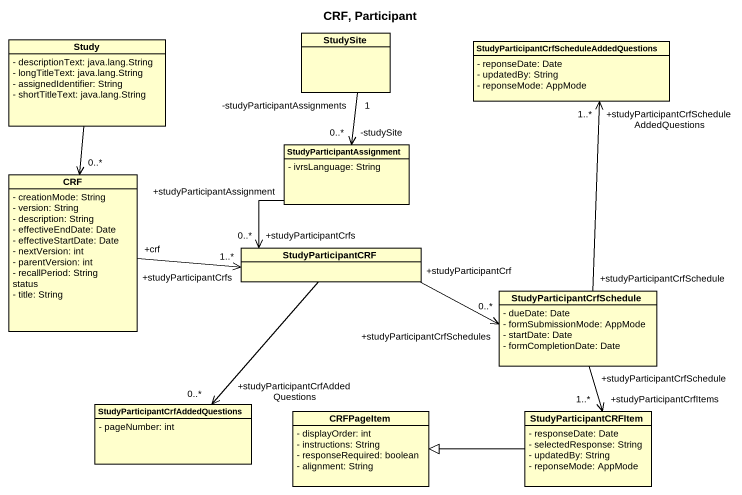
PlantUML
@startuml
title CRF, Participant
hide circle
hide empty members
skinparam classAttributeIconSize 0
class Study {
  - descriptionText: java.lang.String
  - longTitleText: java.lang.String
  - assignedIdentifier: String
  - shortTitleText: java.lang.String
}
class StudySite
class "StudyParticipantCrfScheduleAddedQuestions" as StudyParticipantCrfScheduleA {
  - reponseDate: Date
  - updatedBy: String
  - reponseMode: AppMode
}
class CRF {
  - creationMode: String
  - version: String
  - description: String
  - effectiveEndDate: Date
  - effectiveStartDate: Date
  - nextVersion: int
  - parentVersion: int
  - recallPeriod: String
  status
  - title: String
}
class StudyParticipantAssignment {
  - ivrsLanguage: String
}
class StudyParticipantCRF
class StudyParticipantCrfSchedule {
  - dueDate: Date
  - formSubmissionMode: AppMode
  - startDate: Date
  - formCompletionDate: Date
}
class "StudyParticipantCrfAddedQuestions" as StudyParticipantCrfAddedQues {
  - pageNumber: int
}
class CRFPageItem {
  - displayOrder: int
  - instructions: String
  - responseRequired: boolean
  - alignment: String
}
class StudyParticipantCRFItem {
  - responseDate: Date
  - selectedResponse: String
  - updatedBy: String
  - reponseMode: AppMode
}
Study --> "0..*" CRF
CRF "+crf" -right-> "+studyParticipantCrfs\n1..*" StudyParticipantCRF
StudyParticipantAssignment "-studySite\n0..*" <-up- "-studyParticipantAssignments\n1" StudySite
StudyParticipantAssignment "+studyParticipantAssignment" --> "+studyParticipantCrfs\n0..*" StudyParticipantCRF
StudyParticipantCRF "+studyParticipantCrf" -right-> "+studyParticipantCrfSchedules\n0..*" StudyParticipantCrfSchedule
StudyParticipantCRF --> "+studyParticipantCrfAddedQuestions\n0..*" StudyParticipantCrfAddedQues
StudyParticipantCrfSchedule "+studyParticipantCrfSchedule" -up-> "+studyParticipantCrfScheduleAddedQuestions\n1..*" StudyParticipantCrfScheduleA
StudyParticipantCrfSchedule "+studyParticipantCrfSchedule" --> "+studyParticipantCrfItems\n1..*" StudyParticipantCRFItem
StudyParticipantCRFItem -left-|> CRFPageItem
@enduml
